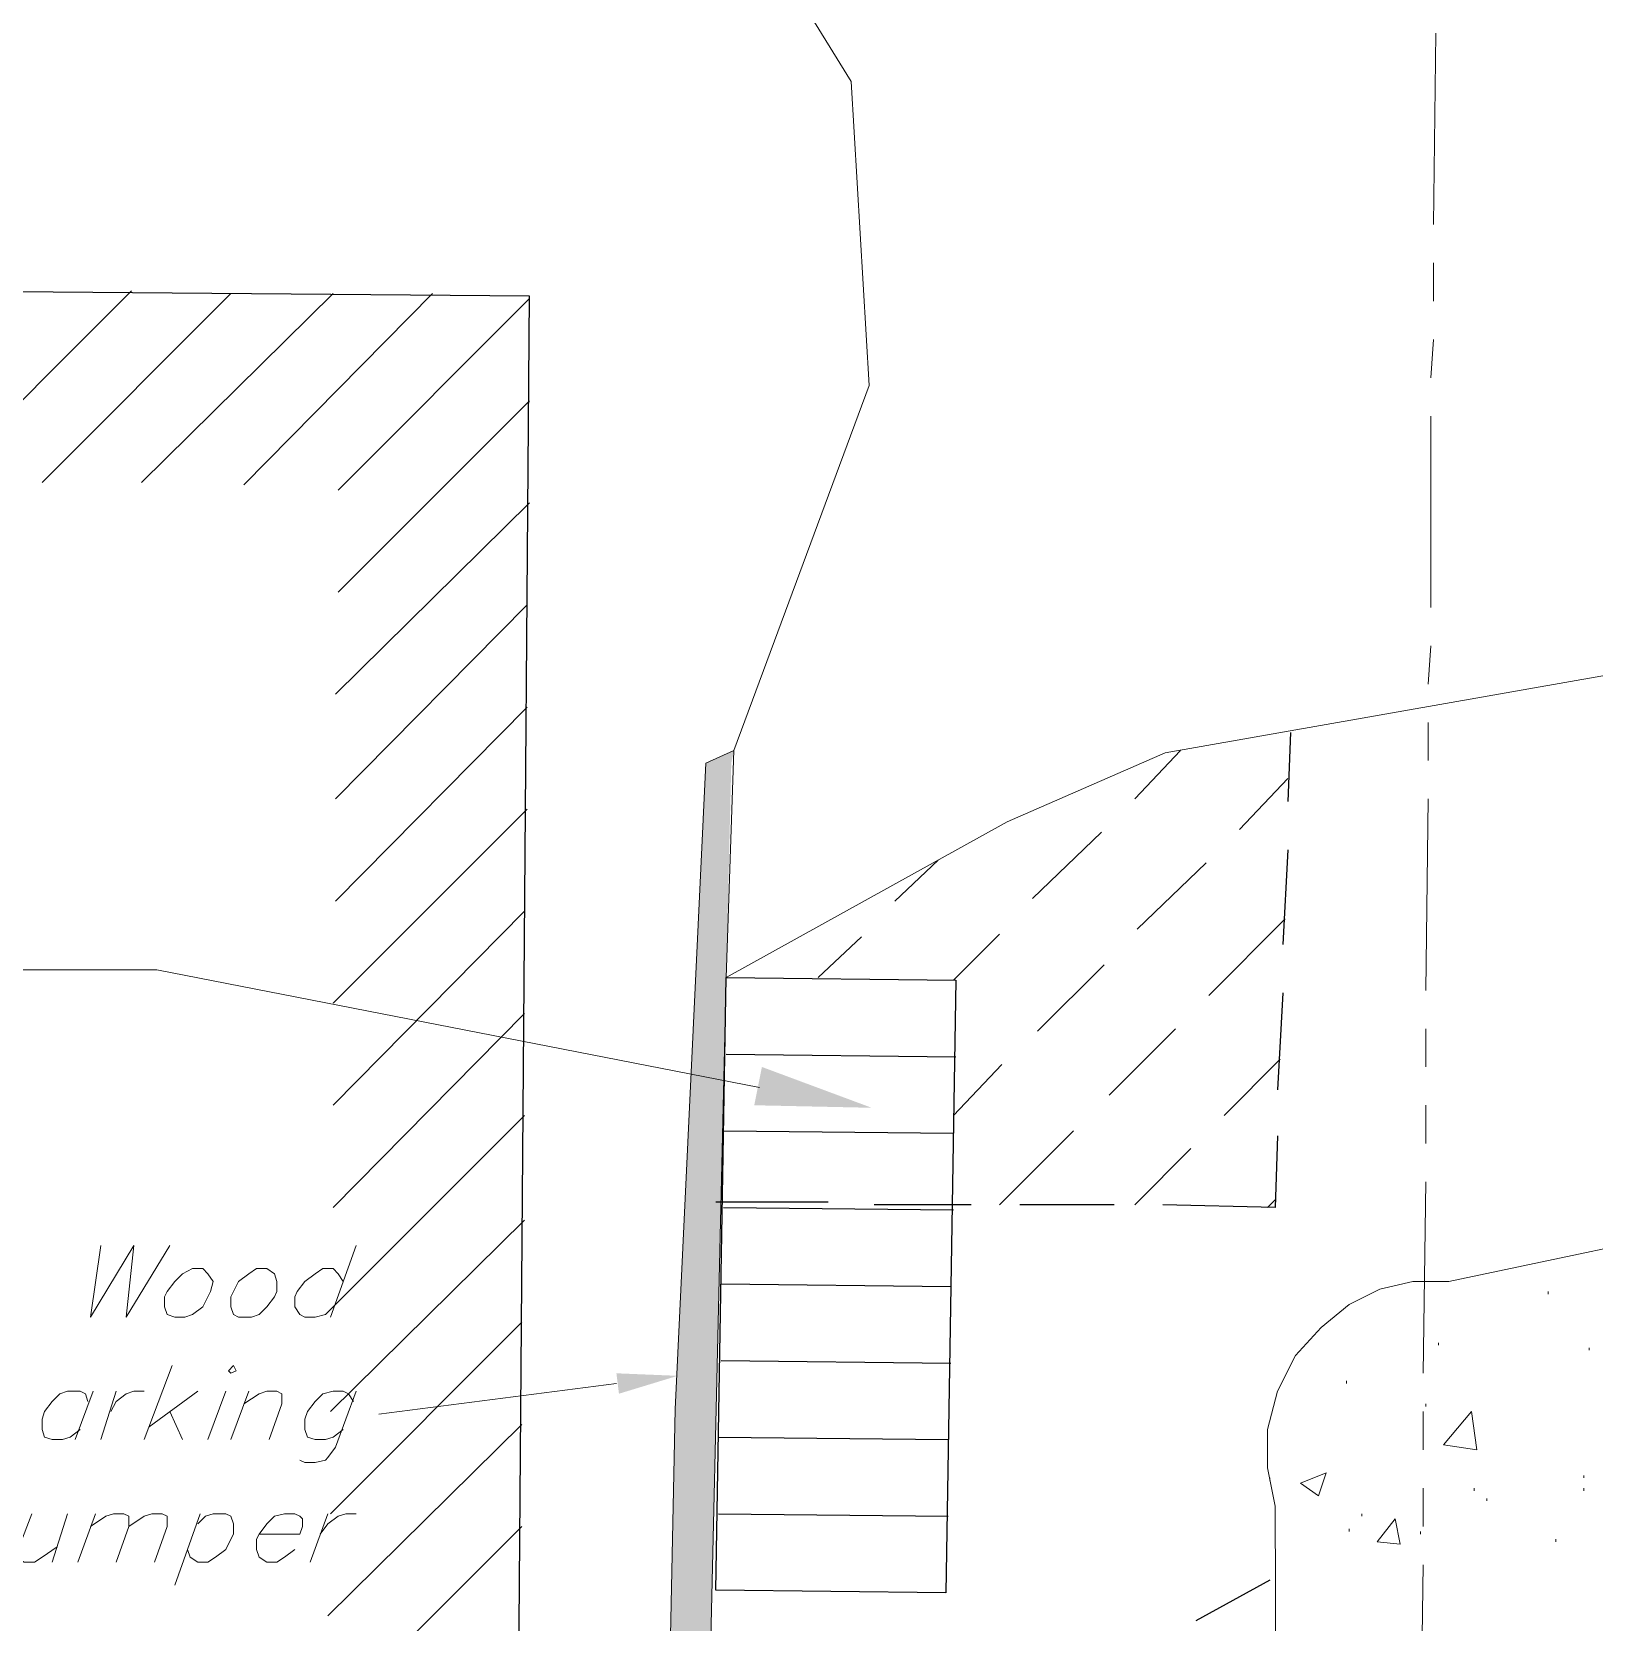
# Model space of a CAD drawing. Header units: inches. Extents: x 10 to 486, y 7 to 426.
# Drawn here: x 316.68 to 357.48, y 182.58 to 224.12 of the extents above; entities that cross this region are included whole.
import ezdxf

# ---------------------------------------------------------------- set-up
doc = ezdxf.new("R2010")
doc.units = ezdxf.units.IN
doc.header["$LTSCALE"] = 3
doc.header["$MEASUREMENT"] = 0
doc.layers.add('PDF_Geometry', color=7, linetype='Continuous', true_color=0x999999)
doc.layers.add('PDF_Solid Fills', color=7, linetype='Continuous')

msp = doc.modelspace()

# ---------------------------------------------------------------- linework, layer by layer
at = {"layer": 'PDF_Geometry', "lineweight": 13}
for points in [[(335.01, 205.35), (338.543, 214.883), (338.077, 222.817), (335.61, 226.817), (330.61, 228.017), (323.477, 226.75), (316.077, 231.083), (311.21, 228.217), (306.277, 222.95), (305.143, 222.083), (299.41, 221.483), (294.143, 221.017)], [(349.21, 170.083), (349.143, 185.617), (348.943, 186.617), (348.943, 187.617), (349.21, 188.617), (349.677, 189.55), (350.343, 190.283), (351.077, 190.883), (351.877, 191.283), (352.743, 191.483), (353.677, 191.483), (361.277, 193.083), (369.143, 196.083), (370.477, 196.617), (369.81, 199.617), (367.143, 209.217), (362.943, 208.217), (346.277, 205.283), (342.143, 203.483), (334.81, 199.417), (334.41, 182.15)], [(348.477, 102.883), (348.743, 120.817), (348.543, 123.417), (348.677, 135.017), (349.01, 146.217), (349.21, 170.083), (349.143, 185.617), (348.943, 186.617), (348.943, 187.617), (349.21, 188.617), (349.677, 189.55), (350.343, 190.283), (351.077, 190.883), (351.877, 191.283), (352.743, 191.483), (353.677, 191.483), (361.277, 193.083), (369.143, 196.083), (370.477, 196.617), (371.81, 197.817), (377.743, 200.75)], [(356.277, 191.217), (356.277, 191.15)], [(353.41, 189.883), (353.41, 189.817)], [(357.343, 189.75), (357.343, 189.683)], [(351.01, 188.883), (351.01, 188.817)], [(353.077, 188.283), (353.077, 188.217)], [(349.01, 186.35), (349.01, 186.283)], [(354.343, 186.083), (354.343, 186.017)], [(357.21, 186.417), (357.21, 186.35)], [(357.21, 186.083), (357.21, 186.017)], [(354.677, 185.817), (354.677, 185.75)], [(351.41, 185.417), (351.41, 185.35)], [(351.077, 185.017), (351.077, 184.95)], [(352.943, 184.95), (352.943, 184.883)], [(356.477, 184.75), (356.477, 184.683)]]:
    msp.add_lwpolyline(points, dxfattribs=at)
at = {"layer": 'PDF_Geometry', "color": 7, "lineweight": 20}
for points in [[(353.277, 219.083), (353.343, 224.083)], [(353.277, 217.083), (353.277, 218.083)], [(353.21, 215.083), (353.277, 216.083)], [(353.21, 209.083), (353.21, 214.083)], [(353.143, 207.083), (353.21, 208.083)], [(353.143, 205.083), (353.143, 206.083)], [(353.077, 199.083), (353.143, 204.083)], [(353.077, 197.083), (353.077, 198.083)], [(353.077, 195.083), (353.077, 196.083)], [(353.01, 189.083), (353.077, 194.083)], [(353.01, 187.083), (353.01, 188.083)], [(353.01, 185.083), (353.01, 186.083)], [(352.943, 179.083), (353.01, 184.083)]]:
    msp.add_lwpolyline(points, dxfattribs=at)
at = {"layer": 'PDF_Geometry', "color": 7, "lineweight": 25}
for points in [[(152.277, 43.883), (328.277, 42.017), (328.81, 111.083), (332.81, 111.083), (332.943, 123.083), (328.943, 123.15), (329.677, 217.217), (241.543, 217.95), (241.277, 191.95), (259.41, 191.683), (259.343, 170.617), (289.41, 170.55), (289.277, 158.55), (169.01, 159.55)], [(349.543, 205.817), (349.477, 204.017)], [(345.477, 204.083), (346.677, 205.35)], [(348.21, 203.283), (349.477, 204.617)], [(342.81, 201.483), (344.61, 203.217)], [(349.477, 202.75), (349.343, 200.283)], [(339.21, 201.417), (340.343, 202.483)], [(345.543, 200.683), (347.343, 202.417)], [(347.41, 198.95), (349.41, 200.95)], [(337.21, 199.417), (338.343, 200.483)], [(340.743, 199.35), (341.943, 200.55)], [(342.943, 198.017), (344.677, 199.75)], [(349.343, 199.017), (349.21, 196.483)], [(344.81, 196.35), (346.543, 198.083)], [(334.81, 197.417), (340.81, 197.35)], [(340.743, 195.817), (342.01, 197.15)], [(347.81, 195.817), (349.277, 197.283)], [(334.743, 195.417), (340.743, 195.35)], [(341.943, 193.483), (343.877, 195.417)], [(349.21, 195.283), (349.143, 193.417), (346.21, 193.483)], [(345.477, 193.483), (346.943, 194.95)], [(337.477, 193.55), (334.543, 193.55)], [(348.943, 193.417), (349.143, 193.617)], [(334.743, 193.417), (340.743, 193.35)], [(341.21, 193.483), (338.677, 193.483)], [(344.943, 193.483), (342.477, 193.483)], [(334.677, 191.417), (340.677, 191.35)], [(334.677, 189.417), (340.677, 189.35)], [(334.61, 187.417), (340.61, 187.35)], [(334.61, 185.417), (340.61, 185.35)], [(349.01, 183.683), (347.077, 182.617)]]:
    msp.add_lwpolyline(points, dxfattribs=at)
at = {"layer": 'PDF_Geometry', "color": 9, "lineweight": 13, "true_color": 0xbbbbbb}
for points in [[(314.277, 212.35), (319.277, 217.35)], [(316.943, 212.35), (321.877, 217.283)], [(319.543, 212.35), (324.543, 217.283)], [(322.21, 212.283), (327.143, 217.283)], [(324.677, 212.15), (329.677, 217.15)], [(324.677, 209.483), (329.677, 214.483)], [(324.61, 206.817), (329.677, 211.817)], [(324.61, 204.083), (329.61, 209.15)], [(324.61, 201.417), (329.61, 206.483)], [(334.81, 199.417), (335.01, 205.35), (334.277, 205.017), (333.477, 188.15), (332.943, 162.35), (332.877, 145.283), (333.277, 128.217), (334.21, 128.35)], [(324.543, 198.75), (329.61, 203.817)], [(324.543, 196.083), (329.543, 201.15)], [(324.543, 193.417), (329.543, 198.483)], [(324.477, 190.75), (329.543, 195.817)], [(324.477, 188.083), (329.543, 193.083)], [(324.477, 185.417), (329.477, 190.417)], [(324.41, 182.75), (329.477, 187.75)], [(324.41, 180.017), (329.477, 185.083)]]:
    msp.add_lwpolyline(points, dxfattribs=at)
at = {"layer": 'PDF_Geometry', "color": 7, "lineweight": 13}
msp.add_lwpolyline([(335.677, 196.55), (319.943, 199.617), (316.343, 199.617)], dxfattribs=at)
at = {"layer": 'PDF_Geometry', "color": 7, "lineweight": 25}
msp.add_lwpolyline([(334.543, 183.417), (334.81, 199.417), (340.81, 199.35), (340.543, 183.35)], close=True, dxfattribs=at)
at = {"layer": 'PDF_Geometry', "color": 8, "lineweight": 13, "true_color": 0x767676}
for points in [[(318.477, 192.417), (318.21, 190.55), (319.343, 192.417), (319.143, 190.55), (320.277, 192.417)], [(325.143, 192.417), (324.477, 190.55)], [(324.81, 191.483), (324.677, 191.683), (324.543, 191.817), (324.277, 191.817), (324.077, 191.683), (323.81, 191.483), (323.61, 191.217), (323.543, 191.083), (323.543, 190.817), (323.677, 190.617), (323.81, 190.55), (324.077, 190.55), (324.343, 190.617), (324.543, 190.817)], [(319.61, 187.35), (320.343, 189.283)], [(318.143, 188.35), (318.077, 188.55), (317.943, 188.617), (317.61, 188.617), (317.41, 188.55), (317.21, 188.35), (317.01, 188.083), (316.943, 187.883), (316.943, 187.617), (317.01, 187.417), (317.21, 187.35), (317.477, 187.35), (317.677, 187.417), (317.943, 187.617)], [(318.277, 188.617), (317.81, 187.35)], [(318.477, 187.35), (318.877, 188.617)], [(318.743, 188.083), (318.877, 188.35), (319.143, 188.55), (319.343, 188.617), (319.61, 188.617)], [(321.01, 188.617), (319.743, 187.683)], [(321.743, 188.617), (321.277, 187.35)], [(321.877, 187.35), (322.343, 188.617)], [(322.21, 188.283), (322.61, 188.55), (322.81, 188.617), (323.077, 188.617), (323.21, 188.55), (323.21, 188.283), (322.877, 187.35)], [(325.143, 188.617), (324.61, 187.15), (324.41, 186.883), (324.343, 186.817), (324.077, 186.75), (323.81, 186.75), (323.677, 186.817)], [(325.077, 188.35), (324.943, 188.55), (324.81, 188.617), (324.543, 188.617), (324.277, 188.55), (324.077, 188.35), (323.877, 188.083), (323.81, 187.883), (323.81, 187.617), (323.877, 187.417), (324.077, 187.35), (324.343, 187.35), (324.543, 187.417), (324.81, 187.617)], [(331.943, 188.817), (325.743, 188.017)], [(320.277, 188.083), (320.61, 187.35)], [(316.677, 185.417), (316.343, 184.55), (316.277, 184.283), (316.477, 184.15), (316.743, 184.15), (316.943, 184.283), (317.343, 184.55)], [(317.61, 185.417), (317.21, 184.15)], [(317.877, 184.15), (318.343, 185.417)], [(318.21, 185.083), (318.61, 185.35), (318.81, 185.417), (319.077, 185.417), (319.21, 185.35), (319.21, 185.083), (318.877, 184.15)], [(319.21, 185.083), (319.61, 185.35), (319.81, 185.417), (320.077, 185.417), (320.21, 185.35), (320.21, 185.083), (319.877, 184.15)], [(321.077, 185.417), (320.41, 183.55)], [(321.01, 185.15), (321.21, 185.35), (321.41, 185.417), (321.743, 185.417), (321.877, 185.35), (321.943, 185.15), (321.943, 184.883), (321.877, 184.75), (321.743, 184.483), (321.477, 184.283), (321.277, 184.15), (321.01, 184.15), (320.81, 184.283), (320.743, 184.483)], [(322.61, 184.883), (323.677, 184.883), (323.743, 185.083), (323.743, 185.283), (323.677, 185.35), (323.543, 185.417), (323.277, 185.417), (323.01, 185.35), (322.81, 185.15), (322.61, 184.883), (322.543, 184.75), (322.543, 184.483), (322.61, 184.283), (322.81, 184.15), (323.077, 184.15), (323.277, 184.283), (323.543, 184.483)], [(323.943, 184.15), (324.41, 185.417)], [(324.21, 184.883), (324.41, 185.15), (324.677, 185.35), (324.877, 185.417), (325.143, 185.417)]]:
    msp.add_lwpolyline(points, dxfattribs=at)
for points in [[(320.877, 191.817), (320.61, 191.683), (320.41, 191.483), (320.21, 191.217), (320.143, 191.083), (320.143, 190.817), (320.21, 190.617), (320.41, 190.55), (320.677, 190.55), (320.877, 190.617), (321.143, 190.817), (321.277, 191.083), (321.343, 191.217), (321.41, 191.483), (321.277, 191.683), (321.143, 191.817)], [(322.543, 191.817), (322.343, 191.683), (322.077, 191.483), (321.943, 191.217), (321.877, 191.083), (321.877, 190.817), (321.943, 190.617), (322.077, 190.55), (322.41, 190.55), (322.61, 190.617), (322.81, 190.817), (323.01, 191.083), (323.077, 191.217), (323.077, 191.483), (323.01, 191.683), (322.81, 191.817)], [(321.81, 189.15), (321.877, 189.083), (322.01, 189.15), (321.943, 189.283)]]:
    msp.add_lwpolyline(points, close=True, dxfattribs=at)
at = {"layer": 'PDF_Geometry', "lineweight": 13}
for points in [[(354.41, 187.083), (353.543, 187.217), (354.277, 188.083)], [(350.477, 186.483), (350.277, 185.883), (349.81, 186.217)], [(352.277, 185.283), (352.41, 184.617), (351.81, 184.683)]]:
    msp.add_lwpolyline(points, close=True, dxfattribs=at)
at = {"layer": 'PDF_Solid Fills', "color": 253, "lineweight": 13, "true_color": 0x999999, "transparency": 33554559}
for points in [[(335.01, 205.35), (334.277, 205.017), (334.943, 205.017)], [(334.277, 205.017), (334.01, 199.417), (334.81, 199.417)], [(334.277, 205.017), (334.943, 205.017), (334.81, 199.417)], [(334.01, 199.417), (333.477, 188.15), (334.543, 188.15)], [(334.01, 199.417), (334.81, 199.417), (334.543, 188.15)], [(333.477, 188.15), (333.343, 182.15), (334.41, 182.15)], [(333.477, 188.15), (334.543, 188.15), (334.41, 182.15)]]:
    msp.add_solid(points, dxfattribs=at)
at = {"layer": 'PDF_Solid Fills', "lineweight": 13, "transparency": 33554559}
msp.add_solid([(335.743, 197.083), (338.61, 196.017), (335.543, 196.083)], dxfattribs=at)
at = {"layer": 'PDF_Solid Fills', "color": 8, "lineweight": 13, "true_color": 0x767676, "transparency": 33554559}
msp.add_solid([(331.943, 189.083), (333.543, 189.017), (332.01, 188.55)], dxfattribs=at)

doc.saveas('drawing.dxf')
